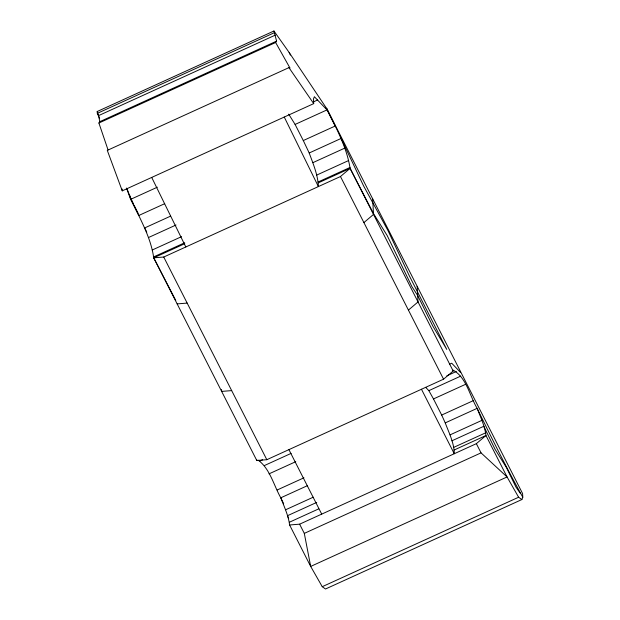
<?xml version="1.0" encoding="UTF-8"?>
<svg xmlns="http://www.w3.org/2000/svg" width="620" height="620" viewBox="0 0 620 620"><rect width="100%" height="100%" fill="white"/><g stroke="black" fill="none" stroke-linecap="round" stroke-linejoin="round"><path stroke-width="0.93" d="M258.346 460.265C270.126 469.061 273.73 485.313 280.783 497.806C284.169 506.633 288.44 515.53 289.594 524.97L310.682 566.424L322.245 586.691L325.5 589L521.877 499.542L522.792 497.24L522.582 493.559L326.957 108.973L289.137 52.452L273.947 31L97.208 111.515L97.317 113.352L99.657 118.211M108.058 149.947L98.898 123.016L99.859 121.644L276.597 41.129L273.947 31M98.898 123.016L275.637 42.501L276.597 41.129M126.953 188.503C135.144 211.854 150.257 232.856 153.714 257.835L163.734 257.037L340.473 176.522L350.091 168.369C346.812 147.134 336.087 128.115 326.957 108.973L325.469 107.764M363.901 222.58L373.519 214.427L372.643 198.787M408.417 310.093L418.027 301.94L417.159 286.3M184.76 243.691L153.714 257.835L256.796 460.489L266.825 459.699L443.564 379.184L453.174 371.024L453.119 370.109C466.488 377.471 469.681 395.901 477.152 408.347C491.714 438.301 506.649 468.131 522.792 497.24M289.594 524.97L299.623 524.179L476.361 443.664L485.971 435.511C484.817 426.072 480.546 417.175 477.152 408.347L445.245 422.887C448.957 432.861 454.173 442.866 454.266 453.724L421.468 389.244M97.317 113.352L274.055 32.837M99.859 121.644L98.487 115.661L275.226 35.146M275.637 42.501L290.013 68.091L288.943 67.634L107.291 150.381L122.249 190.851L313.712 103.625L313.457 99.022L314.371 96.728L327.011 109.895L335.211 126.015L303.296 140.554L295.097 124.434L288.711 114.165M313.348 101.928L317.68 99.952M157.371 187.178L130.634 199.353L138.833 215.473L164.703 203.685M295.097 124.434L327.011 109.895L326.957 108.973M170.616 216.124L144.739 227.912L146.785 232.221M284.255 117.041L318.385 186.589C317.944 174.879 313.162 163.858 309.202 152.985L341.116 138.446L363.576 185.884L387.973 230.562L409.262 275.699L446.749 349.393L432.954 326.36L417.671 295.5L411.967 286.742L387.213 235.623L373.465 213.513L350.091 168.369L318.176 182.908M148.412 237.576L176.01 225.006M312.875 162.657L344.782 148.118M152.233 250.007L181.552 236.654M316.696 175.088L348.611 160.549M153.659 256.913L184.706 242.769M318.122 181.986L350.037 167.454M259.951 460.954L262.539 459.776M446.842 375.821L456.328 371.496M264.376 465.566L291.113 453.39M425.684 387.353L428.846 390.647L460.753 376.108M269.01 473.858L295.748 461.683M428.846 390.647L433.481 398.939L465.387 384.4M277.21 489.978L303.947 477.803M433.481 398.939L441.68 415.059L473.587 400.52M307.512 485.631L280.783 497.806L283.666 503.773M285.619 509.779L313.216 497.209M450.081 434.86L481.996 420.321M316.727 502.394L287.409 515.747L288.664 518.312M451.871 440.828L483.786 426.289L495.086 449.329L506.54 467.759L515.964 487.103L520.498 493.559M289.439 522.211L318.765 508.85M453.91 447.284L485.817 432.752M454.065 450.043L485.971 435.511L507.059 476.958L518.615 497.232L521.877 499.542M304.304 533.386L481.043 452.871L507.059 476.958L310.682 566.424L304.304 533.386L299.623 524.179M322.245 586.691L518.615 497.232M449.655 364.118L451.693 363.204L460.552 372.426L460.497 371.504M177.142 303.893L187.162 303.095M231.679 390.608L221.658 391.398L221.549 389.562M288.943 67.634L313.712 103.625M153.714 257.835L175.762 300.413M350.091 168.369L453.174 371.024M340.473 176.522L443.564 379.184M476.361 443.664L481.043 452.871M288.912 449.632L321.71 514.112M163.734 257.037L266.825 459.699M129.502 194.92L130.58 198.439L133.625 204.422M134.494 206.135L137.973 212.978M151.706 177.429L185.829 246.977M289.137 52.452L290.4 55.064M303.296 140.554L309.202 152.985M441.68 415.059L445.245 422.887M126.526 188.054L130.634 199.353L130.58 198.439M97.208 111.515L98.487 115.661M256.742 459.567L256.796 460.489M122.14 189.007L122.249 190.851"/></g></svg>
